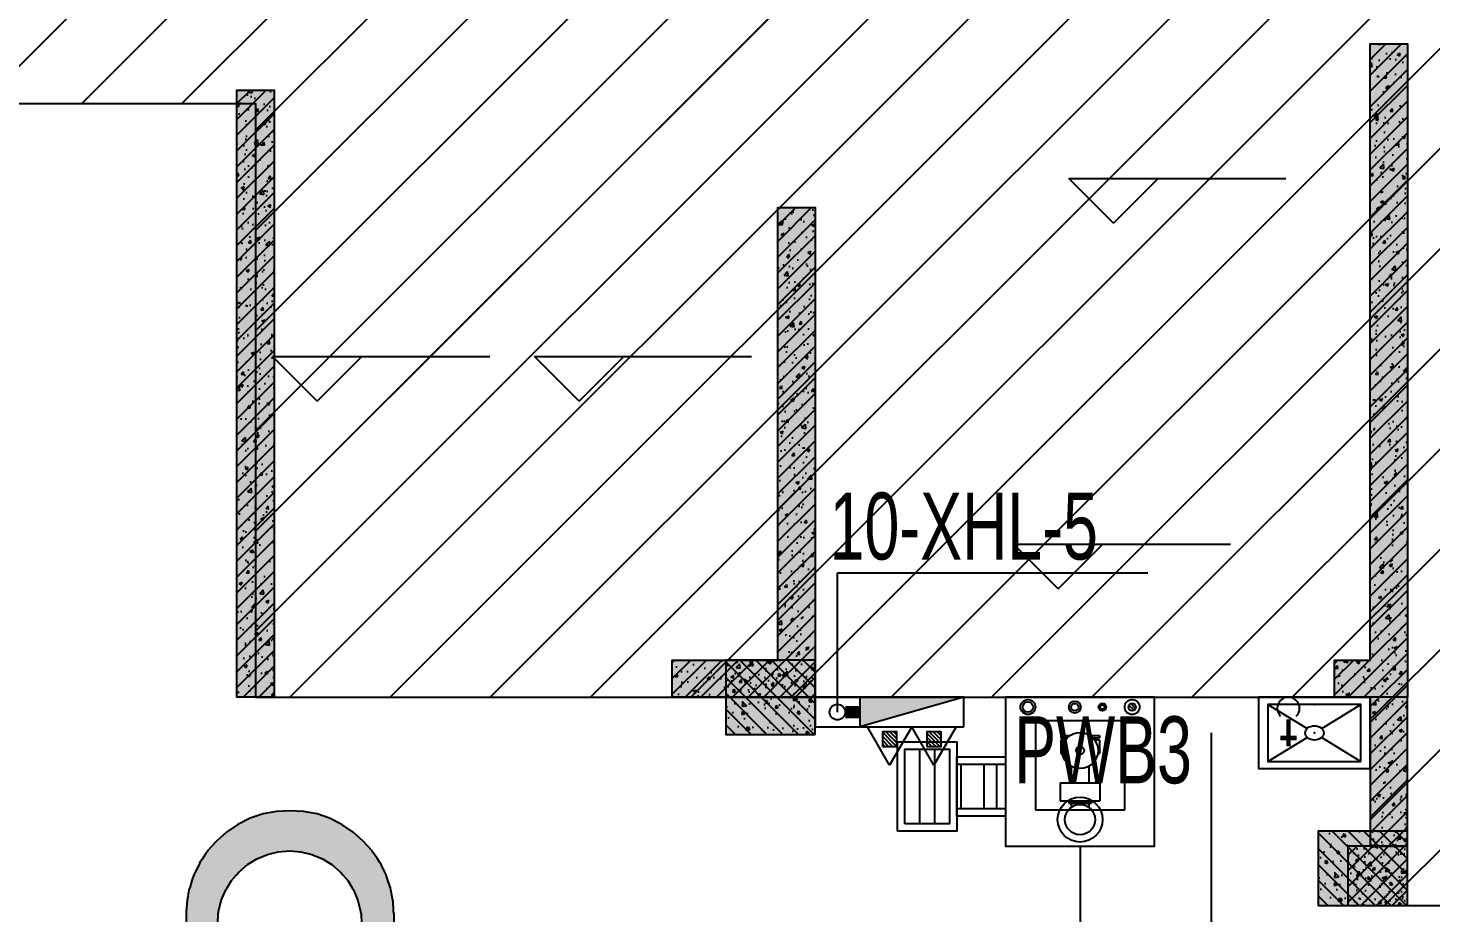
# Model space of a CAD drawing. Extents: x -1338203 to 1886333, y -783476 to 1038610.
# Drawn here: x 767128 to 776554, y -350601 to -344654 of the extents above; entities that cross this region are included whole.
import ezdxf

# ---------------------------------------------------------------- set-up
doc = ezdxf.new("R2010")
doc.units = 0
doc.header["$LTSCALE"] = 1000
doc.header["$MEASUREMENT"] = 0
doc.linetypes.add('负二层集水坑及排水沟$0$负二层集水坑及排水沟$0$CONTINOUS', pattern=[0])
for name, color, linetype in [('0P-EQUIP-CW', 7, 'Continuous'), ('0P-PIPE-CW', 3, 'Continuous'), ('A-07-平面B2$0$0A-A-SYMB-ELEV', 150, 'Continuous'), ('A-FIRE', 7, 'Continuous'), ('S-07-墙柱B2_B1$0$0S-CC-LINE', 52, 'Continuous'), ('S-07-墙柱B2_B1$0$0S-CW-HATCH', 251, 'Continuous'), ('S-07-墙柱B2_B1$0$0S-CW-HATCH-UP', 251, 'Continuous'), ('S-07-墙柱B2_B1$0$0S-CW-LINE', 72, 'Continuous'), ('S001地下二墙柱$0$S001地下二墙柱$0$0A-P-PKNG-STRP', 40, 'Continuous'), ('S001地下二墙柱$0$S001地下二墙柱$0$0S-CC-LINE', 52, 'Continuous'), ('S001地下二墙柱$0$S001地下二墙柱$0$0S-CW-HATCH', 251, 'Continuous'), ('S001地下二墙柱$0$S001地下二墙柱$0$0S-CW-HATCH-UP', 251, 'Continuous'), ('地面指向箭头', 7, 'Continuous'), ('负二层消火栓$0$负二层消火栓$0$0P-ACC-FH', 7, 'Continuous'), ('负二层消火栓$0$负二层消火栓$0$0P-DIM-FH', 3, 'Continuous'), ('负二层消火栓$0$负二层消火栓$0$0P-PIPE-FH', 1, 'Continuous'), ('负二层消火栓$0$负二层消火栓$0$0P-VPIPE-FH', 1, 'Continuous'), ('负二层消火栓$0$负二层消火栓$1$0P-EQUIP-FH', 7, 'Continuous'), ('负二层集水坑及排水沟$0$负二层集水坑及排水沟$0$0P-A-LEAD', 3, 'Continuous'), ('负二层集水坑及排水沟$0$负二层集水坑及排水沟$0$P001-预留预埋-B1$0$0A-O-FIXT', 6, 'Continuous'), ('负二层集水坑及排水沟$0$负二层集水坑及排水沟$0$P001-预留预埋-B1$0$0P-EQUIP-WW', 7, 'Continuous'), ('负二层集水坑及排水沟$0$负二层集水坑及排水沟$0$P001-预留预埋-B1$0$A-001-平面B1$0$0A-A-HATH', 8, 'Continuous'), ('负二层集水坑及排水沟$0$负二层集水坑及排水沟$0$P001-预留预埋-B1$0$A-001-平面B1$0$0A-P-ROOF-DRAN', 190, 'Continuous'), ('负二层集水坑及排水沟$0$负二层集水坑及排水沟$0$P001-预留预埋-B1$0$P001-预留预埋-B1$0$0P-EQUIP-WW', 7, 'Continuous'), ('负二层集水坑及排水沟$0$负二层集水坑及排水沟$0$给排水设备', 7, '负二层集水坑及排水沟$0$负二层集水坑及排水沟$0$CONTINOUS')]:
    doc.layers.add(name, color=color, linetype=linetype)
doc.styles.add('负二层消火栓$0$负二层消火栓$0$AAD-S', font='aad-s.shx', dxfattribs={"width": 0.7, "bigfont": 'aad-hztxt.shx'})
doc.styles.add('负二层集水坑及排水沟$0$负二层集水坑及排水沟$0$P001-预留预埋-B1$0$P001-预留预埋-B1$0$AAD-TXT', font='AAD-TXT.shx', dxfattribs={"width": 0.7, "height": 3, "bigfont": 'AAD-HZTXT.shx'})
pattern_1 = [(45, (0, 0), (-53.03300858899106, 53.03300858899107), []), (49.99999999999999, (0, 0), (215.178054780226, -18.82564049477853), [22.5, -247.5]), (355, (0, 0), (-41.6254000839, 225.6576401100035), [18, -198]), (100.4514, (17.9315039999783, -1.568802000023425), (173.5528145142065, 206.8318626182861), [19.122057, -210.3426336]), (46.18420000000002, (0, 60), (320.1723145876933, -49.65570429870542), [33.7499999999997, -371.2499999999976]), (96.6356, (26.68102349992841, 55.86200790002476), (280.398811664611, 292.2353612701325), [28.6830864, -315.5139]), (351.1842, (0, 60), (280.3985835400882, 292.2355802775974), [27, -297]), (21, (30, 45), (179.0721156355385, -120.7856671996016), [22.5, -247.5]), (326.0000000000001, (30, 45), (72.99459957647451, 217.5450135140559), [18, -198]), (71.4514, (44.92266990011558, 34.93451819999609), (252.066788574447, 96.75914901298572), [19.122057, -210.3426336]), (37.50000000000001, (0, 0), (3.647956595187201, 99.86815614939344), [0, -195.6, 0, -201, 0, -198.75]), (7.499999999999999, (0, 0), (78.92086123264458, 118.3235135647081), [0, -114.6, 0, -191.1, 0, -75.75]), (327.5, (-66.89999999990687, 0), (160.1467308517227, -6.766461520313927), [0, -75, 0, -234, 0, -310.5]), (317.5, (-96.89999999990687, 0), (174.9558508027159, 30.03149469969532), [0, -97.5, 0, -155.4, 0, -220.5])]

# ---------------------------------------------------------------- blocks, each defined once
blk = doc.blocks.new('A-07-平面B2')
at = {"layer": 'A-07-平面B2$0$0A-A-SYMB-ELEV'}
for p, q in [((16414.13824271457, 895.2742673113244), (16114.13824271457, 1195.274267311324)), ((16114.13824271457, 1195.274267311324), (17572.69722521381, 1195.274267311324)), ((16414.13824271457, 895.2742673113244), (16714.13824271457, 1195.274267311324)), ((11064.86008524569, -299.9999999998836), (10764.86008524569, 1.164153218269348e-10)), ((10764.86008524569, 1.164153218269348e-10), (12223.41906774492, 1.164153218269348e-10)), ((11064.86008524569, -299.9999999998836), (11364.86008524569, 1.164153218269348e-10)), ((12824.36055459129, -299.9999999998836), (12524.36055459129, 1.164153218269348e-10)), ((12524.36055459129, 1.164153218269348e-10), (13982.91953709052, 1.164153218269348e-10)), ((12824.36055459129, -299.9999999998836), (13124.36055459129, 1.164153218269348e-10)), ((16042.71900045918, -1561.758163026418), (15742.71900045918, -1261.758163026418)), ((15742.71900045918, -1261.758163026418), (17201.27798295842, -1261.758163026418)), ((16042.71900045918, -1561.758163026418), (16342.71900045918, -1261.758163026418))]:
    blk.add_line(p, q, dxfattribs=at)
blk = doc.blocks.new('A-001-主楼组合参照B2')
at = {"ltscale": 0.002}
h = blk.add_hatch(dxfattribs=at)
h.set_pattern_fill('ANSI31', color=8, scale=300)
h.set_pattern_definition([(45, (-290759.7580399357, -7878.096521442116), (-336.7596045400933, 336.7596045400933), [])])
h.paths.add_polyline_path([(66281.2331245013, -186940.2985313081), (66281.2331245013, -185540.2985321602), (62441.23312550061, -185540.2987123799), (62441.23312550061, -181550.2985321602), (55141.23312550061, -181550.2985321602), (55141.23312550061, -185540.2990549848), (51301.23103445512, -185540.2992352045), (51301.23103445512, -186940.2985283216), (44981.23312550061, -186940.298366589), (44981.23312550061, -185540.2985321603), (41131.23316977848, -185540.2985321603), (41131.23316977848, -181650.298521692), (37391.68398198416, -181650.298521692), (37391.68398198416, -179560.2984945478), (38191.2331748188, -179560.2985321605), (38191.2331748188, -176360.2984955478), (41051.23312550061, -176360.2985331602), (41051.2331735522, -174560.2985321603), (42851.29555012775, -174560.2985321603), (42851.2331690148, -173660.2985216923), (46981.23312550061, -173660.2985321605), (46981.23312550061, -172090.2984945478), (50101.2331740607, -172090.2985321603), (50101.23312550061, -174560.2984945478), (67481.2331245013, -174560.2984945478), (67481.2331245013, -172090.2985321603), (70601.23312550061, -172090.2984945478), (70601.2331735522, -174560.2984945478), (76531.2331740607, -174560.2984945478), (76531.2331740607, -176360.2984955478), (79391.23312550061, -176360.2984955478), (79391.2331740607, -179560.2984945478), (80191.23312550061, -179560.2984945478), (80191.2331740607, -182110.2984945478), (81091.2331740607, -182110.2985321603), (81091.23312550061, -185540.2984945478), (72601.23312550061, -185540.2984945478), (72601.23312550061, -186940.2984953998)])
h.paths.add_polyline_path([(2291.232276478084, -185540.2985785123), (9781.232275478309, -185540.2985785123), (9781.232275478309, -186540.298578512), (9631.232276478084, -186540.2985785118), (9631.232276478084, -186940.2985785123), (16251.23227647808, -186940.2985785123), (16251.23227647808, -186540.2985785118), (16101.23227547831, -186540.298578512), (16101.23227547831, -185540.2985785123), (23691.23227547831, -185540.2985785123), (23691.23227547831, -179560.2985785123), (22891.23227547831, -179560.2985785123), (22891.23227547831, -176360.2985785123), (20031.23227547831, -176360.2985785123), (20031.23227547831, -174560.2985785123), (18231.13172222464, -174560.2985785123), (18231.13172222464, -173660.2985785123), (14101.23227547831, -173660.2985785123), (14101.23227547831, -172090.2985785123), (10981.23227547831, -172090.2985785123), (10981.23227547831, -174560.2985785123), (-6398.767723521916, -174560.2985785123), (-6398.767723521916, -172090.2985785123), (-9518.767724521691, -172090.2985785123), (-9518.767724521691, -174560.2985785123), (-15448.76772452169, -174560.2985785123), (-15448.76772452169, -176360.2985785123), (-18308.76772452169, -176360.2985785123), (-18308.76772452169, -179560.2985785123), (-19108.76772452169, -179560.2985785123), (-19108.76772452169, -181610.2985785122), (-20008.76772452169, -181610.2985785122), (-20008.76772452169, -185540.2985785253), (-11518.76772452169, -185540.2985785123), (-11518.76772502181, -186540.2985785123), (-11668.7677235154, -186540.2985785123), (-11668.7677235154, -186940.2985785123), (-5048.767723521916, -186940.2985785123), (-5048.767723515397, -186540.2985785123), (-5198.767723515397, -186540.2985785123), (-5198.767723521916, -185540.2985785123), (-1358.767723515397, -185540.2985785123), (-1358.767723515397, -181550.2985785122), (2291.232276478084, -181550.2985785122)])
h.paths.add_polyline_path([(-109958.7612749783, -168806.1891832975), (-109958.7612691789, -173536.1891834346), (-109708.7612749792, -173536.1891833699), (-103818.7612749829, -173536.1891834874), (-103818.761274982, -177236.1891834413), (-99248.76127499505, -177236.1891834215), (-99248.76127499505, -178036.18918342), (-92868.76126927859, -178036.18918342), (-92868.76126927952, -177236.1891834659), (-71298.76126929256, -177236.189183469), (-71298.76126929256, -178036.18918342), (-64918.7612635761, -178036.18918342), (-64918.76126357983, -177236.1891834659), (-54208.76126359007, -177236.1891834659), (-54208.761263591, -168806.1891834316), (-59108.76126921247, -168806.1891711009), (-59108.76126921247, -167906.1891711006), (-62058.76126937452, -167906.189171247), (-62058.76126937452, -168806.1891711009), (-64368.7612635761, -168806.1891832975), (-64368.7612635761, -167456.1891832975), (-66168.76126925531, -167456.1891832975), (-66168.76126925531, -165386.1891709544), (-69468.76126918918, -165386.1891709558), (-69468.76126920874, -167386.1891832859), (-71848.76126930187, -167386.1891832851), (-71848.76126924413, -168806.189183286), (-82158.76126925531, -168806.1891771933), (-82158.76126917521, -167906.1891709485), (-85208.7612691957, -167906.1891711006), (-85208.7612691957, -168806.1891711009), (-92318.76126924134, -168806.1891835518), (-92318.76126926276, -167386.1891837005), (-94698.76126924786, -167386.1891834291), (-94698.76126925531, -165386.1891709551), (-97998.76126925531, -165386.1891709539), (-97998.76126925531, -167456.1891834188), (-99798.76126925158, -167456.1891834186), (-99798.76127499505, -168806.1891832975)])
h.paths.add_polyline_path([(-115663.7569348987, -225243.7857859249), (-115663.7569348987, -225843.7857859249), (-115413.7569348987, -225843.7857859249), (-115413.7569348987, -225243.7857859249), (-114083.7569348987, -225243.7857859249), (-114083.7569348987, -225843.7857859249), (-113833.7569348987, -225843.7857859249), (-113833.7569348987, -225243.7857859249), (-112008.7569348987, -225243.7857859248), (-112008.7569348987, -225843.7857859249), (-111588.7569348987, -225843.7857859249), (-111588.7569348987, -225243.7857859249), (-92908.75693489867, -225243.7857859249), (-92908.75693489867, -225843.7857859249), (-92488.75693489867, -225843.7857859249), (-92488.75693489867, -225243.7857859249), (-90663.75693489867, -225243.7857859249), (-90663.75693489867, -225843.7857859249), (-90413.75693489867, -225843.7857859249), (-90413.75693489867, -225243.7857859249), (-89083.75693489867, -225243.7857859249), (-89083.75693489867, -225843.7857859249), (-88833.75693489867, -225843.7857859249), (-88833.75693489867, -225243.7857859252), (-82963.75693489867, -225243.7857859252), (-82963.75693489867, -225843.7857859249), (-82713.75693489867, -225843.7857859249), (-82713.75693489867, -225243.7857859249), (-81383.75693489867, -225243.7857859249), (-81383.75693489867, -225843.7857859249), (-81133.75693489867, -225843.7857859249), (-81133.75693489867, -225243.7857859249), (-79308.75693489867, -225243.7857859249), (-79308.75693489867, -225843.7857859249), (-78888.75693489867, -225843.7857859249), (-78888.75693489867, -225243.7857859249), (-60208.75693489867, -225243.7857859248), (-60208.75693489867, -225843.7857859249), (-59788.75693489867, -225843.7857859249), (-59788.75693489867, -225243.7857859249), (-57963.75693489867, -225243.7857859249), (-57963.75693489867, -225843.7857859249), (-57713.75693489867, -225843.7857859249), (-57713.75693489867, -225243.7857859249), (-56383.75693489867, -225243.7857859249), (-56383.75693489867, -225843.7857859249), (-56133.75693489867, -225843.7857859249), (-56133.75693489867, -225243.7857859249), (-53248.75693489867, -225243.7857859249), (-53248.75693488936, -216463.7857859784), (-53248.75693488843, -216463.7857880258), (-56518.75693488098, -216463.785787997), (-56518.75693485443, -216463.7857859249), (-59958.75693489867, -216463.7857859248), (-59958.75693489867, -215463.7857859249), (-67988.75693489867, -215463.7857859249), (-67988.75693489867, -211893.7857859249), (-71108.75693489867, -211893.7857859249), (-71108.75693489867, -215463.7857859249), (-79138.75693489867, -215463.7857859249), (-79138.75693489867, -216463.7857859249), (-81758.75504769175, -216463.7857608667), (-81758.75504769175, -215463.785828924), (-83908.76013395959, -215463.7857370347), (-83908.76013395959, -216463.7856689774), (-86598.75693489867, -216463.7856940356), (-87848.75693495455, -216463.7857859249), (-92658.75693489867, -216463.7857859249), (-92658.75693489867, -215463.7857859249), (-100688.7569348987, -215463.7857859249), (-100688.7569348987, -211893.7857859249), (-103808.7569348987, -211893.7857859249), (-103808.7569349583, -215463.7857859249), (-111838.7569348987, -215463.7857859249), (-111838.7569348987, -215463.778743452), (-114238.7569348931, -215463.7788353413), (-114238.7569348931, -215463.7856940356), (-116458.756825553, -215463.7857859285), (-116458.7570442806, -216463.7857859212), (-118548.7571535825, -216463.7856940356), (-118548.7570442406, -221293.7879517402), (-119248.7632341522, -221293.7879937084), (-119248.7632341522, -221893.7879937084), (-118548.7602174289, -221893.7879937084), (-118548.7569348987, -223843.7809536252), (-119248.763234115, -223843.7809955936), (-119248.763234115, -224443.7809955936), (-118548.7569348987, -224443.7809536252), (-118548.7569348987, -225243.7857859249)])
h.paths.add_polyline_path([(-11948.76700253668, -235160.2985359748), (-15608.76700253668, -235160.2985359748), (-15608.76700253668, -237713.5560672852), (-16508.76700253668, -237713.5560672852), (-16508.76700253668, -241140.2985359879), (-8018.767002536682, -241140.2985359748), (-8018.767003037734, -242140.2985359748), (-8168.767002536682, -242140.2985359748), (-8168.767002536682, -242540.2985359748), (-1548.767002536682, -242540.298535975), (-1548.767002536682, -242140.298535975), (-1698.767001538305, -242140.2985359748), (-1698.767001538305, -241140.298535975), (13281.23299746332, -241140.298535975), (13281.23299746332, -242140.2985359748), (13131.23299746332, -242140.2985359748), (13131.23299746332, -242540.2985359748), (19751.23299746332, -242540.2985359748), (19751.23299746332, -242140.2985359748), (19601.23299746332, -242140.2985359748), (19601.23299746332, -241140.2985359748), (27191.23299746332, -241140.2985359748), (27191.23299746332, -239340.2985359748), (27191.23304551211, -239340.2985359748), (27191.23304551211, -237140.2985358062), (27191.23299746332, -237140.2985358062), (27191.23299746332, -235250.2984237619), (23441.23299746332, -235250.2984237619), (23441.23299746332, -230950.2983570985), (23441.23299746332, -230160.2985359748), (21531.23299746332, -230160.2985359753), (17601.23299746332, -230160.2985359753), (17601.52712125261, -227690.2985359748), (14481.52712125261, -227690.2985359748), (14481.23299746332, -230160.2985359748), (-2898.767001538305, -230160.2985359748), (-2898.767001538305, -227690.2985359748), (-6018.767002536682, -227690.2985359748), (-6018.767002536682, -230160.2985359748), (-9948.767002536682, -230160.2985359748), (-11948.76700253668, -230160.2985359748)])
h.paths.add_polyline_path([(67491.23229324841, -237139.9998558274), (67491.23229401116, -235159.999855996), (71151.23229324794, -235159.999855996), (71151.23229324841, -234559.999855996), (73051.23229324841, -234559.999855996), (73051.23229324841, -230159.9998559959), (77081.23229324841, -230159.999855996), (77080.93816945818, -227689.999855996), (80200.93816945818, -227689.999855996), (80201.23229324841, -230159.999855996), (97581.23229224817, -230159.999855996), (97581.23229224817, -227689.999855996), (100701.2322932484, -227689.999855996), (100701.2322932484, -230159.999855996), (104631.2322932484, -230159.999855996), (106631.2322932484, -230159.999855996), (106631.2322932484, -231959.999855996), (109491.2322932484, -231959.999855996), (109491.2322932484, -235159.999855996), (110291.2322932484, -235159.999855996), (110291.2322932484, -237713.257387306), (111191.2322932484, -237713.257387306), (111191.2322932484, -241139.999856009), (102701.2322932484, -241139.999855996), (102701.2322937485, -242139.999855996), (102851.2322932484, -242139.999855996), (102851.2322932484, -242539.999855996), (96231.23229324841, -242539.999855996), (96231.23229324841, -242139.999855996), (96381.23229224817, -242139.999855996), (96381.23229224817, -241139.999855996), (81401.23229324841, -241139.999855996), (81401.23229324841, -242139.999855996), (81551.23229324841, -242139.9998559955), (81551.23229324841, -242539.999855996), (74931.23229324841, -242539.999855996), (74931.23229324841, -242139.999855996), (75081.23229324841, -242139.999855996), (75081.23229324841, -241139.999855996), (67491.23229324841, -241139.999855996), (67491.23229324841, -239339.999855996)])
h.paths.add_polyline_path([(11810.72601094865, -302464.7122348832), (13795.7470119854, -302220.4619652765), (17696.32407989795, -301740.5088564857), (17394.38181419042, -299289.0335956084), (20491.02751642303, -298908.0015827207), (20792.96978213009, -301359.476843597), (25884.45497300685, -300732.9864286719), (26492.75564002548, -305675.69523174), (29132.84460410872, -305350.8410156242), (28524.54393708915, -300408.1322125561), (38042.87436600938, -299236.9331309021), (37741.22402247298, -296785.4219499681), (40837.86972569837, -296404.3899369583), (41139.52006923431, -298855.9011178924), (45040.10263646976, -298375.947332428), (47025.13193277246, -298131.6960421153), (47635.76015855395, -303094.2692828734), (50474.35205226694, -302744.9899377254), (51268.3637707883, -302647.2894216004), (51580.18199404958, -305181.4349219284), (52178.19982720283, -310041.5235503284), (48297.46755293082, -310519.0348228897), (48117.94285455183, -309060.0382901131), (44465.48894935404, -309509.4606642824), (44587.61459500552, -310501.9753123728), (44736.49179173284, -310483.6564656604), (44785.34204979544, -310880.6623249209), (38214.89507903275, -311689.1340958558), (38166.04482097016, -311292.1282365952), (38314.92201720015, -311273.8093899438), (38192.79637204413, -310281.2947417925), (23324.92694372847, -312110.7369061121), (23447.05258888449, -313103.2515542634), (23595.92978610727, -313084.9327074896), (23644.78004416986, -313481.9385667506), (17074.33307340764, -314290.4103376855), (17025.48281534505, -313893.4044784249), (17174.36001256783, -313875.0856316515), (17052.23436741135, -312882.5709835001), (1787.359078842448, -314760.8634060043), (1909.484723998467, -315753.3780541557), (2058.361921221251, -315735.0592073823), (2107.212179283844, -316132.0650666428), (-4463.234791478375, -316940.5368375777), (-4512.085049540969, -316543.5309783171), (-4363.20785231865, -316525.2121315437), (-4485.333497474669, -315532.6974833923), (-12911.78286028025, -316569.5442107695), (-13330.67382316641, -313165.21896761), (-12437.4106398311, -313055.3058869696), (-12507.02225759183, -312489.5725373559), (-12748.83103498048, -310524.3935341835), (-11954.81931645959, -310426.6930180584), (-12345.62138095987, -307250.6461439739), (-9507.029487246415, -306901.3667988268), (-9726.855648528086, -305114.8404321541), (-7940.226588892518, -304895.8488561726), (-8050.13966953312, -304002.5856728373), (-3951.156865628669, -303497.3721730416), (-4142.894128524465, -301939.124175443), (-1046.248426291859, -301558.0921625552), (-744.5980827559251, -304009.6033434892), (7185.593955974327, -303033.8194386902), (7796.222181755817, -307996.3926794484), (12421.35423673061, -307427.2854756413)])
h.paths.add_polyline_path([(118675.7859663961, -301882.809409273), (118078.7053500742, -297020.9645447106), (118078.5068137946, -297019.3479245001), (118009.0274021446, -296453.598323043), (117767.6778670328, -294488.3628660979), (116973.6433389063, -294585.8778297879), (116583.5834841465, -291409.7397172834), (113744.9100460953, -291758.3557124749), (113525.5013777933, -289971.7780241912), (111540.4150574778, -290215.565433416), (107639.7204380578, -290694.6076925431), (107338.9349182204, -288242.9902351153), (104242.2002585281, -288623.2985935061), (104542.9857783655, -291074.916050934), (87292.58565581567, -293193.4286369771), (86991.5082054229, -290741.8470313875), (83894.77354474016, -291122.1553899002), (84195.85099513293, -293573.7369954897), (80295.15637571295, -294052.7792546166), (78310.07005539746, -294296.5666638416), (78919.53857846209, -299259.28246463), (76080.86514040898, -299607.8984598218), (75286.8306122825, -299705.4134235118), (75598.05663160351, -302239.6317223347), (76015.75496586668, -305640.8215212679), (83549.15755146206, -304715.6483032462), (83671.05125557748, -305708.191463465), (83522.16978205112, -305726.4755190959), (83570.92726389621, -306123.4927831589), (90141.56298413989, -305316.5564586243), (90092.80550229526, -304919.5391945612), (89943.9240292625, -304937.8232501313), (89822.03032465023, -303945.2800899736), (104690.3268628216, -302119.3123950005), (104812.2205674339, -303111.8555551582), (104663.3390934102, -303130.1396108497), (104712.0965752553, -303527.1568749131), (111282.7322954994, -302720.2205503787), (111233.9748136543, -302323.2032863157), (111085.0933396306, -302341.4873420075), (110963.1996350179, -301348.9441818497), (114616.7046459892, -300901.0549714464), (114795.7921093565, -302359.3094186358)])
at = {"color": 3, "flags": 128}
for points in [[(2291.232276478084, -185540.2985785123), (9781.232275478309, -185540.2985785123), (9781.232275478309, -186540.298578512), (9631.232276478084, -186540.2985785118), (9631.232276478084, -186940.2985785123), (16251.23227647808, -186940.2985785123), (16251.23227647808, -186540.2985785118), (16101.23227547831, -186540.298578512), (16101.23227547831, -185540.2985785123), (23691.23227547831, -185540.2985785123)], [(-1358.767723515397, -181550.2985785122), (2291.232276478084, -181550.2985785122), (2291.232276478084, -185540.2985785123)]]:
    blk.add_lwpolyline(points, dxfattribs=at)
blk.add_blockref('A-07-平面B2', (-8358.767723739147, -183249.9998517038))
blk = doc.blocks.new('负二层集水坑及排水沟$0$负二层集水坑及排水沟$0$P001-预留预埋-B1$0$EREF')
at = {"layer": '负二层集水坑及排水沟$0$负二层集水坑及排水沟$0$P001-预留预埋-B1$0$P001-预留预埋-B1$0$0P-EQUIP-WW'}
for p, q in [((81747.61029841239, 163901.8890703158), (81729.8301059063, 163919.6692628131)), ((81767.15199817432, 163904.7980108609), (81732.73904644139, 163939.2109625765)), ((81777.32869463315, 163917.071954704), (81745.01299027959, 163949.3876590416)), ((81103.99980262993, 163834.5187664595), (81103.99980277999, 163234.5187664595)), ((81703.99980262993, 163834.5187666095), (81103.99980262993, 163834.5187664595)), ((81703.99980277999, 163234.5187666095), (81703.99980262993, 163834.5187666095)), ((81273.99476870784, 163734.9004898267), (81273.99432239006, 163718.7754898328)), ((81273.99476870784, 163734.9004898267), (81336.54807109112, 163734.8987584369)), ((81471.45709098649, 163734.8950243401), (81534.01039336977, 163734.8932929503)), ((81534.01039336977, 163734.8932929503), (81534.00994705176, 163718.7682929563)), ((81273.99396533542, 163705.8754898618), (81273.99144363916, 163614.7692400278)), ((81273.99396533542, 163705.8754898618), (81306.35644787084, 163705.8745941126)), ((81273.99432239006, 163718.7754898328), (81317.24217958655, 163718.7742927913)), ((81490.76208985527, 163718.7694899978), (81534.00994705176, 163718.7682929563)), ((81501.64710746217, 163705.8691887345), (81534.00958999735, 163705.8682929853)), ((81534.00958999735, 163705.8682929853), (81534.00706830132, 163614.7620431513)), ((81273.99144363916, 163614.7692400278), (81284.68583291885, 163614.7689440218)), ((81523.31267902162, 163614.762339157), (81534.00706830132, 163614.7620431513)), ((81344.53595044499, 163529.2100339993), (81344.53282884212, 163416.4297876656)), ((81463.45782528038, 163529.2067424044), (81463.4547036775, 163416.4264960708)), ((81269.95470393036, 163416.4318518857), (81269.95135654567, 163295.4943520515)), ((81269.95470393036, 163416.4318518857), (81538.03282858926, 163416.4244318501)), ((81538.03282858926, 163416.4244318501), (81538.02948120458, 163295.4869320159)), ((81269.95135654567, 163295.4943520515), (81538.02948120458, 163295.4869320159)), ((81328.00117794855, 163289.042745321), (81328.00092131586, 163279.7708703009)), ((81328.00092131586, 163279.7708703009), (81479.9790461146, 163279.7666637546)), ((81328.00117794855, 163289.042745321), (81479.97930274729, 163289.0385387747)), ((81344.52904629766, 163279.770412825), (81344.52829115733, 163252.4879858228)), ((81344.52948145743, 163295.4922878309), (81344.52930293034, 163289.0422878451)), ((81463.45092113281, 163279.7671212302), (81463.45016599249, 163252.484694228)), ((81463.45135629282, 163295.4889962365), (81463.45117776573, 163289.0389962508)), ((81479.97930274729, 163289.0385387747), (81479.9790461146, 163279.7666637546)), ((81103.99980277999, 163234.5187664595), (81703.99980277999, 163234.5187666095))]:
    blk.add_line(p, q, dxfattribs=at)
blk.add_lwpolyline([(80903.99977579265, 163992.4480580656), (80903.99977579288, 162992.4480584114), (81903.99980282591, 162992.4480584117), (81903.99980282568, 163992.4480580659)], close=True, dxfattribs=at)
for centre, radius in [((81053.9998025712, 163926.0587668021), 50), ((81053.9998025712, 163926.0587668021), 35), ((81368.99980261753, 163926.0587668471), 40), ((81368.99980261753, 163926.0587668471), 25), ((81553.9998025677, 163926.0587669146), 25), ((81553.9998025677, 163926.0587669146), 15), ((81753.99980256421, 163926.058766977), 50), ((81753.99980256421, 163926.058766977), 25), ((81403.99980268005, 163634.5187665344), 120.9374998739999), ((81403.99980268005, 163634.5187665344), 26.99999999999999), ((81403.98694872367, 163170.1187671535), 150.9703123427099), ((81403.98694872367, 163170.1187671535), 101.58749989416)]:
    blk.add_circle(centre, radius, dxfattribs=at)
at = {"layer": '负二层集水坑及排水沟$0$负二层集水坑及排水沟$0$P001-预留预埋-B1$0$P001-预留预埋-B1$0$0P-EQUIP-WW', "style": '负二层集水坑及排水沟$0$负二层集水坑及排水沟$0$P001-预留预埋-B1$0$P001-预留预埋-B1$0$AAD-TXT', "width": 0.7}
blk.add_text('PWB3', height=450, dxfattribs=at).set_placement((80962.00343599805, 163413.9803956008, 3000))
blk = doc.blocks.new('负二层集水坑及排水沟$0$负二层集水坑及排水沟$0$A$C2D5B4FF3')
at = {"layer": '负二层集水坑及排水沟$0$负二层集水坑及排水沟$0$P001-预留预埋-B1$0$A-001-平面B1$0$0A-A-HATH'}
h = blk.add_hatch(dxfattribs=at)
h.set_pattern_fill('STEEL', color=256, scale=150, angle=494.9999949379019)
h.set_pattern_definition([(179.9999949379017, (-208179.9967379753, -40365.79950105213), (-2.103841059062763e-05, -238.1249999999991), []), (179.9999949379017, (-208264.1866465484, -40449.98939474905), (-2.103841059062763e-05, -238.1249999999991), [])])
h.paths.add_polyline_path([(49.99629068514332, 327.5966271508369), (349.9886301464867, 327.5966271508369), (349.9848173339851, 0.003239952668081969), (49.9923646573443, 0.003239952668081969)])
at = {"layer": '负二层集水坑及排水沟$0$负二层集水坑及排水沟$0$P001-预留预埋-B1$0$0P-EQUIP-WW'}
for p, q in [((449.9924789767247, 577.5966085673426), (-50.00752099347301, 577.5966457190807)), ((449.9924715763191, 477.5966085822438), (-50.00752842368092, 477.5966457190807))]:
    blk.add_line(p, q, dxfattribs=at)
for points in [[(-100.0075098776724, 727.5966494343593), (499.9924901372287, 727.5966048822156), (499.9924604307162, 327.5966048673145), (-100.0075395990862, 327.5966494343593)], [(-50.00751359283458, 677.5966457190807), (449.9924864220666, 677.5966085673426), (449.9924641310936, 377.596608597145), (-50.00753588380758, 377.5966457190807)]]:
    blk.add_lwpolyline(points, close=True, dxfattribs=at)
at = {"layer": '负二层集水坑及排水沟$0$负二层集水坑及排水沟$0$P001-预留预埋-B1$0$A-001-平面B1$0$0A-P-ROOF-DRAN'}
for points in [[(0, 0.003239952668081969), (-3.573950380086899e-08, 327.5966271508369), (399.9849208673695, 327.5966271508369), (399.9946010485291, -0.003239952551666647)], [(49.99247783690225, 327.5966271508369), (349.9848172982456, 327.5966271508369), (349.9848173339851, 0.003239952668081969), (49.9923646573443, 0.003239952668081969)]]:
    blk.add_lwpolyline(points, close=True, dxfattribs=at)
blk = doc.blocks.new('负二层集水坑及排水沟$0$负二层集水坑及排水沟$0$P001-预留预埋-B1$0$$lvtry$00000191')
at = {"color": 0}
for p, q in [((-250, -50, 1e-08), (-39.04344047215272, -218.7652476222793, 1e-08)), ((39.04344047215272, -218.7652476222793, 1e-08), (250, -50, 1e-08)), ((-250, -450, 1e-08), (-39.04344047215272, -281.2347523777207, 1e-08)), ((39.04344047215272, -281.2347523777244, 1e-08), (250, -450, 1e-08))]:
    blk.add_line(p, q, dxfattribs=at)
at = {"color": 0, "elevation": 1e-08}
for points in [[(300, -500), (300, 0), (-300, 0), (-300, -500)], [(250, -450), (250, -50), (-250, -50), (-250, -450)]]:
    blk.add_lwpolyline(points, close=True, dxfattribs=at)
at = {"color": 0}
blk.add_circle((0, -250, 1e-08), 50, dxfattribs=at)
for p in [(0, -50, 1e-08), (0, -250, 1e-08)]:
    blk.add_point(p, dxfattribs=at)
blk = doc.blocks.new('负二层集水坑及排水沟')
at = {"layer": '负二层集水坑及排水沟$0$负二层集水坑及排水沟$0$0P-A-LEAD'}
for p, q in [((8711.774340932956, -185780.0005658881), (8711.774340932956, -191994.5736528912)), ((7831.230018159724, -186540.0005653024), (7831.230018159607, -191067.5176274211))]:
    blk.add_line(p, q, dxfattribs=at)
at = {"layer": '负二层集水坑及排水沟$0$负二层集水坑及排水沟$0$P001-预留预埋-B1$0$0A-O-FIXT', "xscale": 1.25, "yscale": 0.96}
blk.add_blockref('负二层集水坑及排水沟$0$负二层集水坑及排水沟$0$P001-预留预埋-B1$0$$lvtry$00000191', (9406.229653216898, -185540.0005656483, -9.999997671946885e-09), dxfattribs=at)
at = {"layer": '负二层集水坑及排水沟$0$负二层集水坑及排水沟$0$给排水设备'}
blk.add_blockref('负二层集水坑及排水沟$0$负二层集水坑及排水沟$0$P001-预留预埋-B1$0$EREF', (-73572.76977114973, -349532.448623714), dxfattribs=at)
at = {"layer": '负二层集水坑及排水沟$0$负二层集水坑及排水沟$0$给排水设备', "rotation": 90}
blk.add_blockref('负二层集水坑及排水沟$0$负二层集水坑及排水沟$0$A$C2D5B4FF3', (7331.233244595933, -186340.0005653025), dxfattribs=at)
blk = doc.blocks.new('负二层消火栓$0$负二层消火栓$1$$TwtSys$00000546')
h = blk.add_hatch()
h.set_pattern_fill('ANSI31', color=256, scale=200, style=0)
h.set_pattern_definition([(45, (-38543.80223862439, -6670.830405693208), (-17.67766952966369, 17.67766952966369), [])])
h.paths.add_polyline_path([(-64.92232553117356, 173.7449990885525), (64.922325531159, 173.7449990885525), (64.922325531159, 43.90034802621994), (-64.92232553117356, 43.90034802621994)])
for points in [[(0, 343.6163707387423), (-198.3870041439732, 0), (198.3870041439732, 0)], [(-64.92232553117356, 173.7449990885525), (64.922325531159, 173.7449990885525), (64.922325531159, 43.90034802621994), (-64.92232553117356, 43.90034802621994)]]:
    blk.add_lwpolyline(points, close=True)
blk = doc.blocks.new('负二层消火栓$0$负二层消火栓$0$$TwtSys$00000434')
for p, q in [((-0.5, 0.5), (-0.5, -0.5)), ((-0.5, -0.5), (0.5, 0.5)), ((0.5, 0.5), (-0.5, 0.5)), ((0.5, -0.5), (0.5, 0.5)), ((-0.5, -0.5), (0.5, -0.5))]:
    blk.add_line(p, q)
blk.add_solid([(0.5, -0.5), (0.5, 0.5), (-0.5, -0.5)])
blk = doc.blocks.new('负二层消火栓')
at = {"layer": '负二层消火栓$0$负二层消火栓$0$0P-ACC-FH'}
blk.add_lwpolyline([(7050.801190550905, -185740.0017424533), (7050.801190550905, -185540.0017424533), (6051.232627966674, -185540.0017424533), (6051.232627966674, -185740.0017424533)], close=True, dxfattribs=at)
at = {"layer": '负二层消火栓$0$负二层消火栓$0$0P-DIM-FH'}
for p, q in [((6200.80199048575, -185640.0006985178), (6200.80199048575, -184704.6844681712)), ((6200.80199048575, -184704.6844681712), (8286.117775198247, -184704.6844681712))]:
    blk.add_line(p, q, dxfattribs=at)
at = {"layer": '负二层消火栓$0$负二层消火栓$0$0P-PIPE-FH', "linetype": 'Continuous', "const_width": 82.5}
blk.add_lwpolyline([(6253.30199048575, -185640.0006985179), (6350.801190550905, -185640.0006985181)], dxfattribs=at)
at = {"layer": '负二层消火栓$0$负二层消火栓$0$0P-VPIPE-FH', "linetype": 'Continuous'}
blk.add_circle((6200.80199048575, -185640.0006985178), 52.5, dxfattribs=at)
at = {"layer": '负二层消火栓$0$负二层消火栓$0$0P-ACC-FH', "xscale": 700, "yscale": 200, "zscale": 700, "rotation": 180}
blk.add_blockref('负二层消火栓$0$负二层消火栓$0$$TwtSys$00000434', (6700.801190550905, -185640.0017424533), dxfattribs=at)
at = {"layer": '负二层消火栓$0$负二层消火栓$1$0P-EQUIP-FH', "xscale": -0.75, "yscale": 0.75, "zscale": 0.75, "rotation": 180}
for p in [(6552.010867780074, -185740.000663684, 799.9981982381072), (6849.591373996111, -185740.000663684, 799.9981982381072)]:
    blk.add_blockref('负二层消火栓$0$负二层消火栓$1$$TwtSys$00000546', p, dxfattribs=at)
at = {"layer": '负二层消火栓$0$负二层消火栓$0$0P-DIM-FH', "color": 7, "style": '负二层消火栓$0$负二层消火栓$0$AAD-S', "width": 0.7}
blk.add_text('10-XHL-5', height=450, dxfattribs=at).set_placement((6148.617775198247, -184614.6844681712))
blk = doc.blocks.new('S-07-墙柱B2_B1')
at = {"layer": 'S-07-墙柱B2_B1$0$0S-CW-HATCH'}
h = blk.add_hatch(color=256, dxfattribs=at)
h.dxf.hatch_style = 1
h.paths.add_polyline_path([(18390, -2289.999999999884), (17900, -2289.999999999884), (17900, -2039.999999999884), (18140, -2039.999999999884), (18140, 2100.000000000116), (18390, 2100.000000000116)])
h = blk.add_hatch(color=256, dxfattribs=at)
h.dxf.hatch_style = 1
h.paths.add_polyline_path([(10775, -2290), (10525, -2290), (10525, 1790), (10775, 1790)])
h = blk.add_hatch(color=256, dxfattribs=at)
h.dxf.hatch_style = 1
h.paths.add_polyline_path([(14410, -2289.999999999884), (13450, -2289.999999999884), (13450, -2039.999999999884), (14160, -2039.999999999884), (14160, 1000.000000000116), (14410, 1000.000000000116)])
h = blk.add_hatch(color=256, dxfattribs=at)
h.dxf.hatch_style = 1
h.paths.add_polyline_path([(18390, -2289.999999999884), (18140, -2289.999999999884), (18140, -3289.999999999884), (18390, -3289.999999999884)])
h = blk.add_hatch(color=256, dxfattribs=at)
h.dxf.hatch_style = 1
h.paths.add_polyline_path([(18390, -3289.999999999884), (17990, -3289.999999999884), (17990, -3689.999999999884), (18390, -3689.999999999884)])
at = {"layer": 'S-07-墙柱B2_B1$0$0S-CW-HATCH-UP'}
h = blk.add_hatch(dxfattribs=at)
h.set_pattern_fill('钢筋混凝土', color=256, scale=30)
h.set_pattern_definition(pattern_1)
h.paths.add_polyline_path([(18390, -2289.999999999884), (17900, -2289.999999999884), (17900, -2039.999999999884), (18140, -2039.999999999884), (18140, 2100.000000000116), (18390, 2100.000000000116)])
h = blk.add_hatch(dxfattribs=at)
h.set_pattern_fill('钢筋混凝土', color=256, scale=30)
h.set_pattern_definition(pattern_1)
h.paths.add_polyline_path([(10775, -2290), (10525, -2290), (10525, 1790), (10775, 1790)])
h = blk.add_hatch(dxfattribs=at)
h.set_pattern_fill('钢筋混凝土', color=256, scale=30)
h.set_pattern_definition(pattern_1)
h.paths.add_polyline_path([(14410, -2289.999999999884), (13450, -2289.999999999884), (13450, -2039.999999999884), (14160, -2039.999999999884), (14160, 1000.000000000116), (14410, 1000.000000000116)])
h = blk.add_hatch(dxfattribs=at)
h.set_pattern_fill('钢筋混凝土', color=256, scale=30)
h.set_pattern_definition(pattern_1)
h.paths.add_polyline_path([(18390, -2289.999999999884), (18140, -2289.999999999884), (18140, -3289.999999999884), (18390, -3289.999999999884)])
h = blk.add_hatch(dxfattribs=at)
h.set_pattern_fill('钢筋混凝土', color=256, scale=30)
h.set_pattern_definition(pattern_1)
h.paths.add_polyline_path([(18390, -3289.999999999884), (17990, -3289.999999999884), (17990, -3689.999999999884), (18390, -3689.999999999884)])
at = {"layer": 'S-07-墙柱B2_B1$0$0S-CC-LINE'}
blk.add_lwpolyline([(18390, -3289.999999999884), (17990, -3289.999999999884), (17990, -3689.999999999884), (18390, -3689.999999999884)], close=True, dxfattribs=at)
at = {"layer": 'S-07-墙柱B2_B1$0$0S-CW-LINE'}
for points in [[(18390, -2289.999999999884), (17900, -2289.999999999884), (17900, -2039.999999999884), (18140, -2039.999999999884), (18140, 2100.000000000116), (18390, 2100.000000000116)], [(10775, -2290), (10525, -2290), (10525, 1790), (10775, 1790)], [(14410, -2289.999999999884), (13450, -2289.999999999884), (13450, -2039.999999999884), (14160, -2039.999999999884), (14160, 1000.000000000116), (14410, 1000.000000000116)], [(18390, -2289.999999999884), (18140, -2289.999999999884), (18140, -3289.999999999884), (18390, -3289.999999999884)]]:
    blk.add_lwpolyline(points, close=True, dxfattribs=at)
blk = doc.blocks.new('S001地下二墙柱')
at = {"layer": 'S001地下二墙柱$0$S001地下二墙柱$0$0S-CW-HATCH'}
h = blk.add_hatch(color=256, dxfattribs=at)
h.dxf.hatch_style = 1
h.paths.add_polyline_path([(6051.232276882511, -185789.9998522247), (6051.232276882511, -185289.9998522247), (5451.232276882511, -185289.9998522247), (5451.232276882511, -185789.9998522247)])
h = blk.add_hatch(color=256, dxfattribs=at)
h.dxf.hatch_style = 1
h.paths.add_polyline_path([(10031.23227612628, -186939.9998517003), (10031.23227612628, -186439.9998517003), (9431.232276126277, -186439.9998517003), (9431.232276126277, -186939.9998517003)])
at = {"layer": 'S001地下二墙柱$0$S001地下二墙柱$0$0S-CW-HATCH-UP'}
h = blk.add_hatch(dxfattribs=at)
h.set_pattern_fill('钢筋混凝土', color=256, scale=30, angle=-90.00000000000001)
h.set_pattern_definition([(315, (15002.95923755644, -218100.7324547371), (53.03300858899107, 53.03300858899105), []), (320, (15002.95923755644, -218100.7324547371), (-18.82564049477857, -215.178054780226), [22.5, -247.5]), (265, (15002.95923755644, -218100.7324547371), (225.6576401100035, 41.62540008389996), [18, -198]), (10.45139999999999, (15001.39043555735, -218118.6639587371), (206.831862618286, -173.5528145142065), [19.122057, -210.3426336]), (316.1842, (15062.95923755644, -218100.7324547371), (-49.65570429870548, -320.1723145876933), [33.74999999999982, -371.2499999999986]), (6.635599999999986, (15058.82124545751, -218127.4134782372), (292.2353612701324, -280.3988116646111), [28.68308639999902, -315.5138999999843]), (261.1841999999999, (15062.95923755644, -218100.7324547371), (292.2355802775973, -280.3985835400882), [26.99999999999902, -296.9999999999844]), (291, (15047.95923755644, -218130.7324547371), (-120.7856671996017, -179.0721156355385), [22.5, -247.5]), (236, (15047.95923755644, -218130.7324547371), (217.5450135140559, -72.99459957647456), [18, -198]), (341.4514, (15037.89375575585, -218145.6551246371), (96.75914901298567, -252.066788574447), [19.122057, -210.3426336]), (307.5, (15002.95923755644, -218100.7324547371), (99.86815614939344, -3.647956595187219), [0, -195.5999999999986, 0, -200.9999999999986, 0, -198.7499999999986]), (277.5, (15002.95923755644, -218100.7324547371), (118.3235135647081, -78.92086123264461), [0, -114.6, 0, -191.1, 0, -75.74999999999999]), (237.5, (15002.95923755644, -218033.8324547371), (-6.766461520313956, -160.1467308517227), [0, -75, 0, -234, 0, -310.5]), (227.5, (15002.95923755644, -218003.8324547371), (30.03149469969529, -174.9558508027159), [0, -97.5, 0, -155.4, 0, -220.5])])
h.paths.add_polyline_path([(6051.232276882511, -185789.9998522247), (6051.232276882511, -185289.9998522247), (5451.232276882511, -185289.9998522247), (5451.232276882511, -185789.9998522247)])
h = blk.add_hatch(dxfattribs=at)
h.set_pattern_fill('钢筋混凝土', color=256, scale=30, angle=-90.00000000000001)
h.set_pattern_definition([(315, (18982.9592368002, -219250.7324542128), (53.03300858899107, 53.03300858899105), []), (320, (18982.9592368002, -219250.7324542128), (-18.82564049477857, -215.178054780226), [22.5, -247.5]), (265, (18982.9592368002, -219250.7324542128), (225.6576401100035, 41.62540008389996), [18, -198]), (10.45139999999999, (18981.39043479925, -219268.6639582128), (206.831862618286, -173.5528145142065), [19.122057, -210.3426336]), (316.1842, (19042.9592368002, -219250.7324542128), (-49.65570429870548, -320.1723145876933), [33.74999999999982, -371.2499999999986]), (6.635599999999986, (19038.82124469941, -219277.4134777128), (292.2353612701324, -280.3988116646111), [28.68308639999904, -315.5138999999846]), (261.1841999999999, (19042.9592368002, -219250.7324542128), (292.2355802775973, -280.3985835400882), [26.99999999999904, -296.9999999999847]), (291, (19027.9592368002, -219280.7324542128), (-120.7856671996017, -179.0721156355385), [22.5, -247.5]), (236, (19027.9592368002, -219280.7324542128), (217.5450135140559, -72.99459957647456), [18, -198]), (341.4514, (19017.89375499962, -219295.6551241128), (96.75914901298567, -252.066788574447), [19.122057, -210.3426336]), (307.5, (18982.9592368002, -219250.7324542128), (99.86815614939344, -3.647956595187219), [0, -195.5999999999986, 0, -200.9999999999986, 0, -198.7499999999986]), (277.5, (18982.9592368002, -219250.7324542128), (118.3235135647081, -78.92086123264461), [0, -114.6, 0, -191.1, 0, -75.74999999999999]), (237.5, (18982.9592368002, -219183.8324542128), (-6.766461520313956, -160.1467308517227), [0, -75, 0, -234, 0, -310.5]), (227.5, (18982.9592368002, -219153.8324542128), (30.03149469969529, -174.9558508027159), [0, -97.5, 0, -155.4, 0, -220.5])])
h.paths.add_polyline_path([(10031.23227612628, -186939.9998517003), (10031.23227612628, -186439.9998517003), (9431.232276126277, -186439.9998517003), (9431.232276126277, -186939.9998517003)])
at = {"layer": 'S001地下二墙柱$0$S001地下二墙柱$0$0S-CC-LINE', "color": 1}
for points in [[(6051.232276882511, -185789.9998522247), (6051.232276882511, -185289.9998522247), (5451.232276882511, -185289.9998522247), (5451.232276882511, -185789.9998522247)], [(10031.23227612628, -186939.9998517003), (10031.23227612628, -186439.9998517003), (9431.232276126277, -186439.9998517003), (9431.232276126277, -186939.9998517003)]]:
    blk.add_lwpolyline(points, close=True, dxfattribs=at)
at = {"layer": 'S001地下二墙柱$0$S001地下二墙柱$0$0A-P-PKNG-STRP', "ltscale": 0.002}
blk.add_blockref('S-07-墙柱B2_B1', (-8358.76772311749, -183249.9998541047), dxfattribs=at)
blk = doc.blocks.new('$TwtSys$00000320')
at = {"const_width": 20}
for points in [[(0, 0), (0, -120.6503017997838)], [(-36.84670329549408, -83.04496303484302), (36.84670329549408, -83.04496303484302)]]:
    blk.add_lwpolyline(points, dxfattribs=at)
blk = doc.blocks.new('A$Ca805bf96')
at = {"layer": '0P-PIPE-CW', "linetype": 'Continuous'}
for centre in [(9231.232945273281, -185615.0132605009), (9231.368877148721, -185614.9945127204)]:
    blk.add_arc(centre, 74.99999999993295, 315, 225, dxfattribs=at)
at = {"layer": '0P-EQUIP-CW', "xscale": 1.5, "yscale": -1.5, "zscale": 1.5, "rotation": 180.0000000000463}
for p in [(9231.232945273281, -185690.0132605009), (9231.368877148721, -185689.9945127203)]:
    blk.add_blockref('$TwtSys$00000320', p, dxfattribs=at)
blk = doc.blocks.new('2-13')
blk.add_blockref('A$Ca805bf96', (766365.3666062295, -163610.6278328501))
blk = doc.blocks.new('JTDT')
at = {"layer": 'A-FIRE'}
h = blk.add_hatch(color=251, dxfattribs=at)
h.dxf.hatch_style = 1
h.paths.add_polyline_path([(189164.8465497005, 82916.4021456521), (189161.857891531, 82988.18672551343), (189158.8621242794, 82988.18672551343), (189146.9003825193, 83059.9713942383), (189143.9117243498, 83074.92881438648), (189125.9655571686, 83122.78271278203), (189113.9967063263, 83161.66388304089), (189105.0236227357, 83179.6170704409), (189081.1001392155, 83230.45962700574), (189072.127055625, 83245.4169582905), (189057.1695466132, 83269.34737316577), (189036.2347212625, 83299.25545983412), (189024.2658704202, 83317.20162701537), (189021.2772122507, 83320.1901074578), (189021.2772122507, 83323.18596357293), (188961.4549961941, 83388.98585142265), (188892.6660947209, 83448.80868952395), (188817.8856587444, 83499.65133495233), (188734.1392482594, 83541.52836132655), (188650.3928377745, 83571.43600367731), (188560.6627127766, 83586.39333496196), (188467.9361096187, 83592.37811583723), (188378.2052737126, 83586.39333496196), (188288.4744378066, 83571.43600367731), (188201.7393691521, 83541.52836132643), (188117.9865604931, 83499.65133495245), (188043.2132335988, 83448.80868952395), (187974.4179339516, 83388.98585142265), (187914.6014051608, 83323.18596357293), (187914.6014051608, 83320.1901074578), (187911.6063488173, 83317.20162701537), (187899.643896149, 83299.25545983424), (187881.6977289678, 83269.34737316589), (187863.7522726948, 83245.4169582905), (187857.7671363654, 83230.45962700574), (187830.8478855936, 83179.6170704409), (187821.874802003, 83161.66388304101), (187809.9137711511, 83122.78271278203), (187794.9562621394, 83074.92881438648), (187788.9782348922, 83059.97139423818), (187777.0100949581, 82988.18672551343), (187771.032067711, 82916.40214565198), (187771.032067711, 82895.46749802853), (187771.032067711, 82838.64051604236), (187771.032067711, 81938.33781154593), (187558.667430614, 81938.33781154593), (187558.667430614, 81935.3495088307), (187866.740219956, 80625.28179278027), (187875.7133035467, 80592.37811658718), (187881.6977289678, 80625.28179278027), (188189.771229218, 81935.34950883058), (187983.3910175422, 81935.3495088307), (187983.3910175422, 81938.33781154593), (187983.3910175422, 82838.64051604236), (187986.3860738856, 82895.4674980283), (187989.3747320551, 82916.4021456521), (188007.3208992364, 82988.18672551343), (188037.2288081776, 83059.9713942383), (188046.2018917683, 83074.92881438648), (188076.1169097918, 83122.78271278192), (188109.0134769026, 83161.66388304101), (188123.9709859143, 83179.61707044102), (188183.7932019709, 83230.45962700574), (188204.7287382298, 83245.4169582905), (188246.6047871052, 83269.34737316589), (188318.3894558301, 83299.25545983412), (188390.1741245549, 83317.20162701537), (188441.0168588469, 83320.1901074578), (188467.9361096187, 83323.18596357305), (188491.8667022211, 83320.19010745769), (188542.7165455953, 83317.20162701525), (188614.500503412, 83299.25545983412), (188686.2851721369, 83269.34737316577), (188728.1548228383, 83245.4169582905), (188749.0967572712, 83230.45962700574), (188808.9125751538, 83179.6170704409), (188823.8700841655, 83161.66388304101), (188856.7737603585, 83122.78271278203), (188886.6816692998, 83074.9288143866), (188895.6540419822, 83059.9713942383), (188925.5619509234, 82988.18672551343), (188943.5088290129, 82916.40214565198), (188946.5045962646, 82895.46749802842), (188949.4925435258, 82838.64051604236), (188949.4925435258, 80625.28179278027), (189167.83520787, 80625.28179278027), (189167.83520787, 82838.64051604236), (189167.83520787, 82895.46749802842)])
at = {"layer": '地面指向箭头', "color": 251, "linetype": 'Continuous'}
blk.add_lwpolyline([(189164.8465497005, 82916.4021456521), (189161.857891531, 82988.18672551343), (189158.8621242794, 82988.18672551343), (189146.9003825193, 83059.9713942383), (189143.9117243498, 83074.92881438648), (189125.9655571686, 83122.78271278203), (189113.9967063263, 83161.66388304089), (189105.0236227357, 83179.6170704409), (189081.1001392155, 83230.45962700574), (189072.127055625, 83245.4169582905), (189057.1695466132, 83269.34737316577), (189036.2347212625, 83299.25545983412), (189024.2658704202, 83317.20162701537), (189021.2772122507, 83320.1901074578), (189021.2772122507, 83323.18596357293), (188961.4549961941, 83388.98585142265), (188892.6660947209, 83448.80868952395), (188817.8856587444, 83499.65133495233), (188734.1392482594, 83541.52836132655), (188650.3928377745, 83571.43600367731), (188560.6627127766, 83586.39333496196), (188467.9361096187, 83592.37811583723), (188378.2052737126, 83586.39333496196), (188288.4744378066, 83571.43600367731), (188201.7393691521, 83541.52836132643), (188117.9865604931, 83499.65133495245), (188043.2132335988, 83448.80868952395), (187974.4179339516, 83388.98585142265), (187914.6014051608, 83323.18596357293), (187914.6014051608, 83320.1901074578), (187911.6063488173, 83317.20162701537), (187899.643896149, 83299.25545983424), (187881.6977289678, 83269.34737316589), (187863.7522726948, 83245.4169582905), (187857.7671363654, 83230.45962700574), (187830.8478855936, 83179.6170704409), (187821.874802003, 83161.66388304101), (187809.9137711511, 83122.78271278203), (187794.9562621394, 83074.92881438648), (187788.9782348922, 83059.97139423818), (187777.0100949581, 82988.18672551343), (187771.032067711, 82916.40214565198), (187771.032067711, 82895.46749802853), (187771.032067711, 82838.64051604236), (187771.032067711, 81938.33781154593), (187558.667430614, 81938.33781154593), (187558.667430614, 81935.3495088307), (187866.740219956, 80625.28179278027), (187875.7133035467, 80592.37811658718), (187881.6977289678, 80625.28179278027), (188189.771229218, 81935.34950883058), (187983.3910175422, 81935.3495088307), (187983.3910175422, 81938.33781154593), (187983.3910175422, 82838.64051604236), (187986.3860738856, 82895.4674980283), (187989.3747320551, 82916.4021456521), (188007.3208992364, 82988.18672551343), (188037.2288081776, 83059.9713942383), (188046.2018917683, 83074.92881438648), (188076.1169097918, 83122.78271278192), (188109.0134769026, 83161.66388304101), (188123.9709859143, 83179.61707044102), (188183.7932019709, 83230.45962700574), (188204.7287382298, 83245.4169582905), (188246.6047871052, 83269.34737316589), (188318.3894558301, 83299.25545983412), (188390.1741245549, 83317.20162701537), (188441.0168588469, 83320.1901074578), (188467.9361096187, 83323.18596357305), (188491.8667022211, 83320.19010745769), (188542.7165455953, 83317.20162701525), (188614.500503412, 83299.25545983412), (188686.2851721369, 83269.34737316577), (188728.1548228383, 83245.4169582905), (188749.0967572712, 83230.45962700574), (188808.9125751538, 83179.6170704409), (188823.8700841655, 83161.66388304101), (188856.7737603585, 83122.78271278203), (188886.6816692998, 83074.9288143866), (188895.6540419822, 83059.9713942383), (188925.5619509234, 82988.18672551343), (188943.5088290129, 82916.40214565198), (188946.5045962646, 82895.46749802842), (188949.4925435258, 82838.64051604236), (188949.4925435258, 80625.28179278027), (189167.83520787, 80625.28179278027), (189167.83520787, 82838.64051604236), (189167.83520787, 82895.46749802842), (189164.8465497005, 82916.4021456521)], dxfattribs=at)
blk = doc.blocks.new('A$C3d42903c')
at = {"layer": '地面指向箭头', "color": 251}
blk.add_blockref('JTDT', (167773.2270598401, 95732.33680024609), dxfattribs=at)

msp = doc.modelspace()

# ---------------------------------------------------------------- block references
at = {"ltscale": 0.002}
for name, p in [('S001地下二墙柱', (766365.3671995364, -163610.9267240381)), ('A-001-主楼组合参照B2', (766365.3666062295, -163610.9266430476)), ('A-001-主楼组合参照B2', (766365.3667125844, -163610.9266343083)), ('负二层集水坑及排水沟', (766365.3667119629, -163610.9266319074)), ('负二层消火栓', (766365.3667022258, -163610.9265942949)), ('A$C3d42903c', (412646.1906152107, -529238.6893982684))]:
    msp.add_blockref(name, p, dxfattribs=at)
msp.add_blockref('2-13', (0, 0))

doc.saveas('drawing.dxf')
